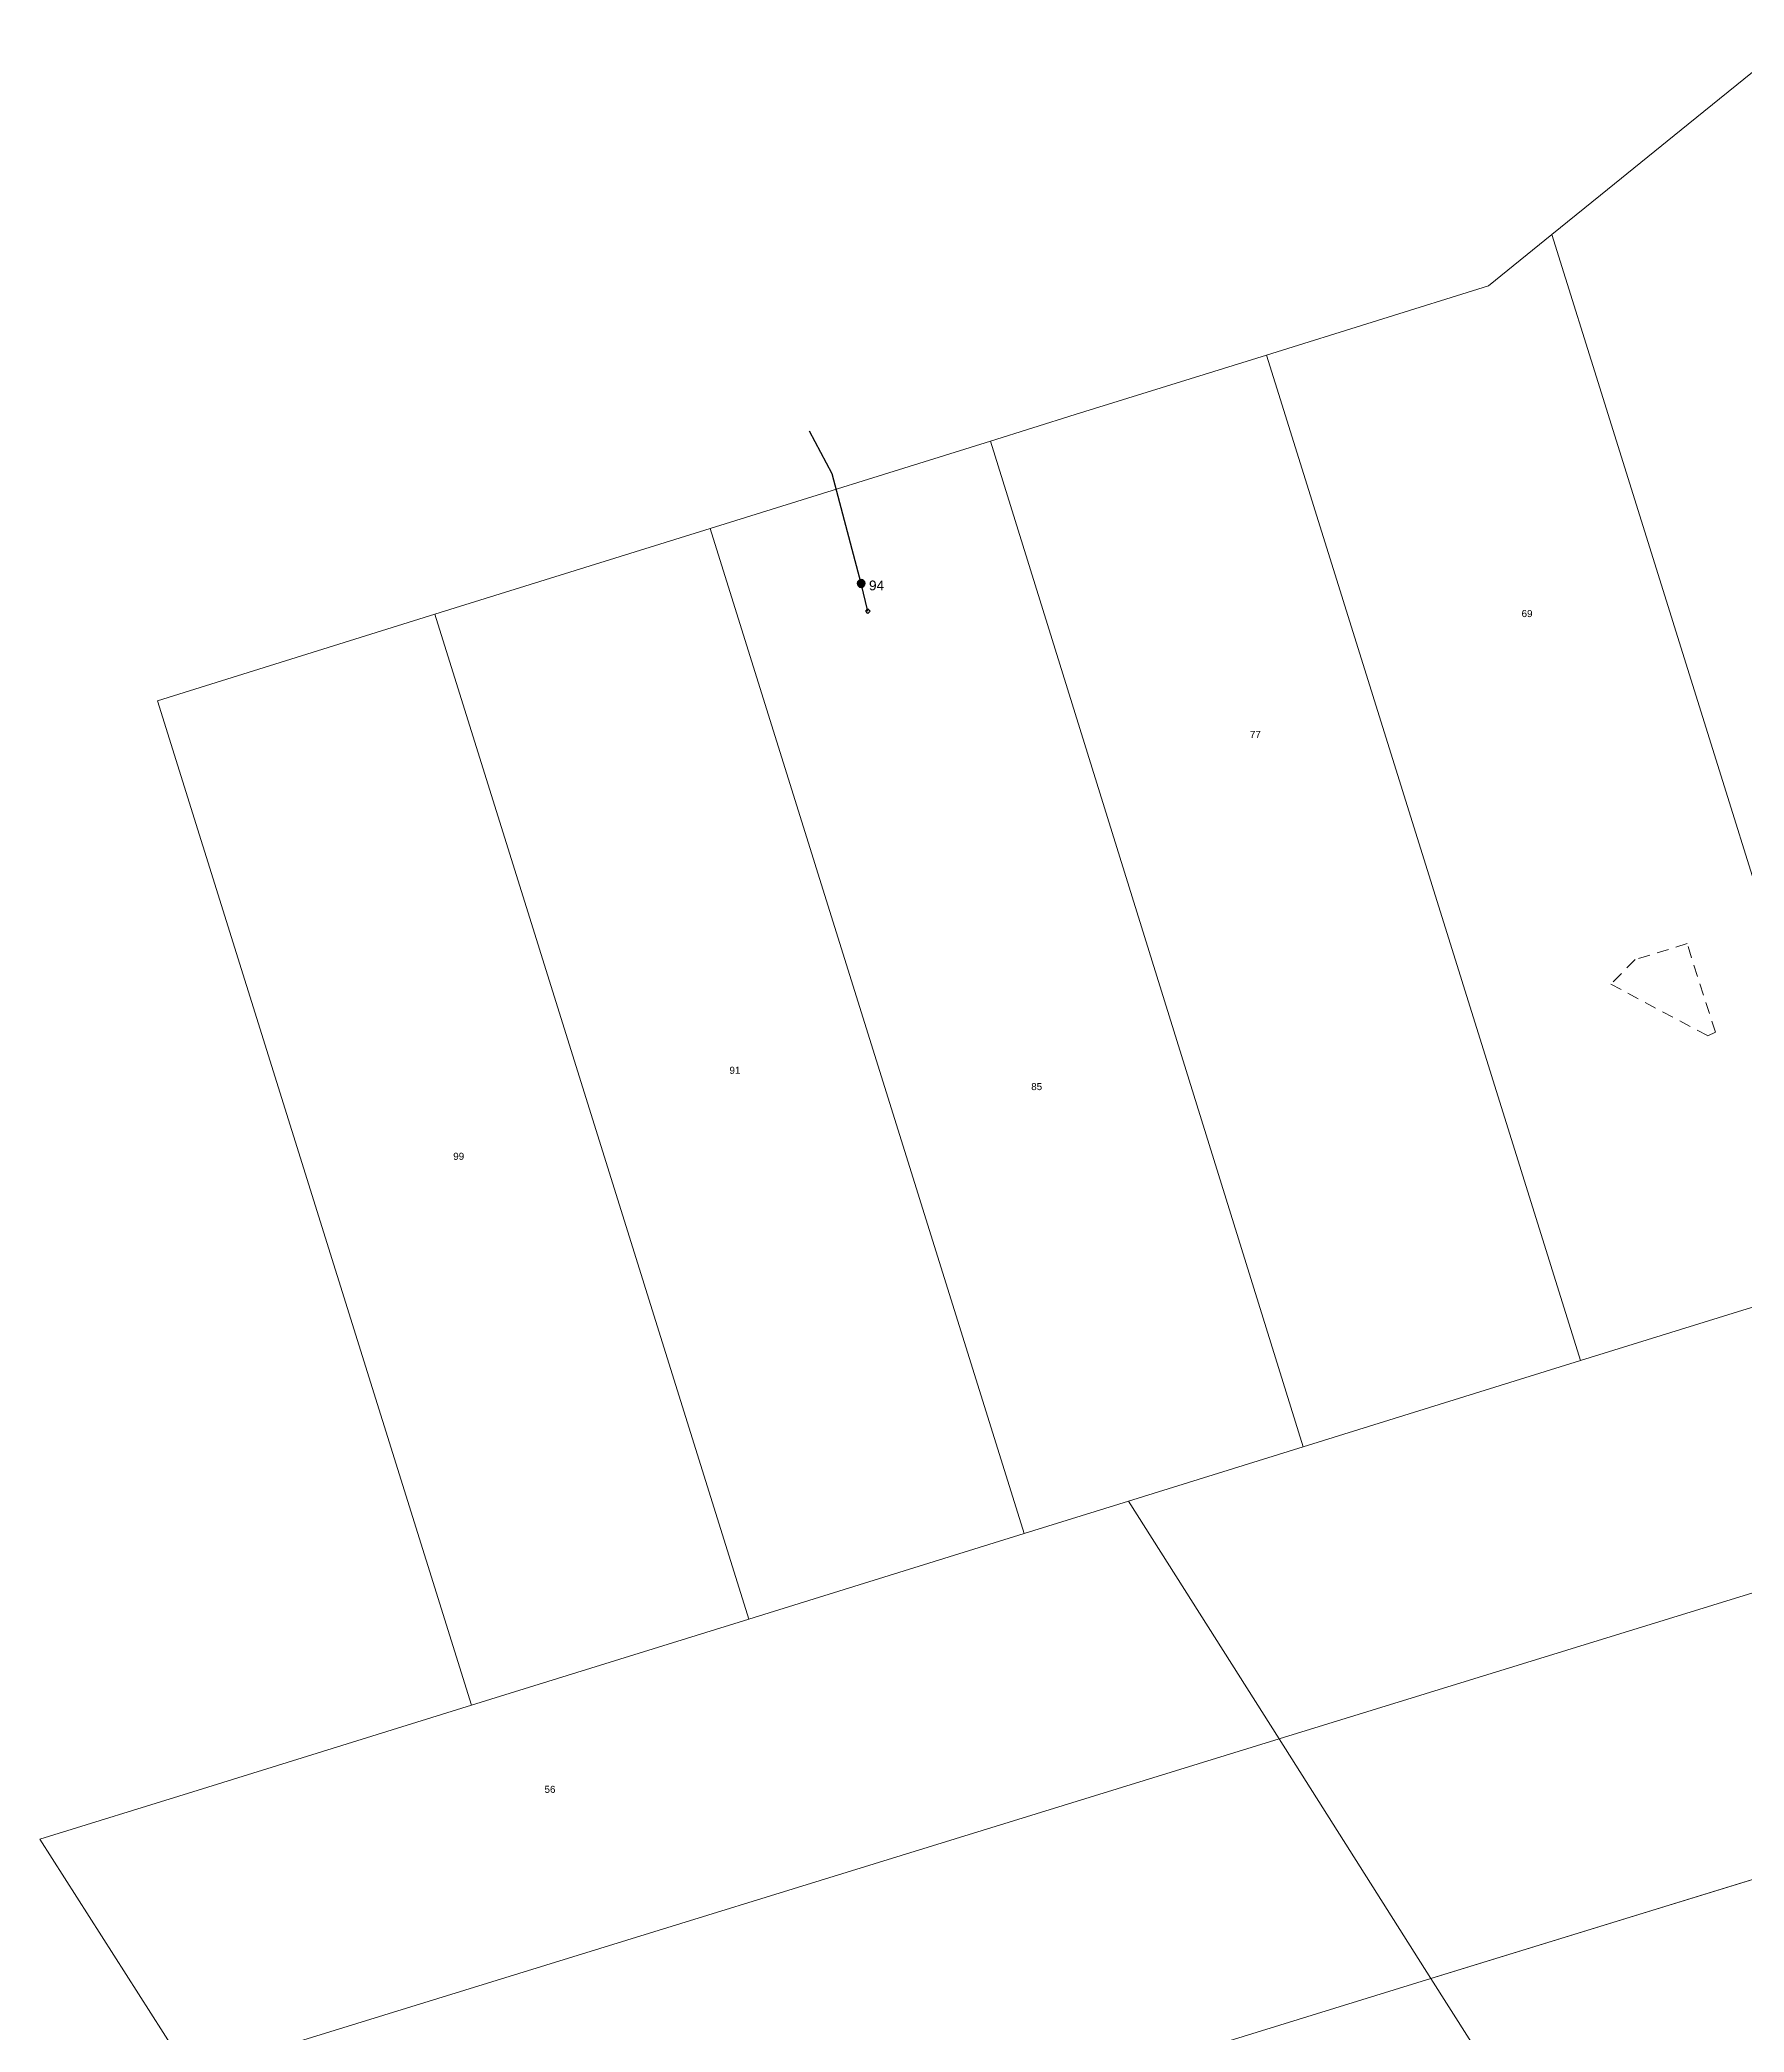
# Model space of a CAD drawing. Header units: metres. Extents: x 305887 to 307188, y 6269913 to 6270847.
# Drawn here: x 305887 to 306322, y 6270291 to 6270800 of the extents above; entities that cross this region are included whole.
import ezdxf
from ezdxf.enums import TextEntityAlignment as Align

# ---------------------------------------------------------------- set-up
doc = ezdxf.new("R2010")
doc.units = ezdxf.units.M
doc.linetypes.add('Dash', pattern=[5, 3, -2])
doc.layers.get('0').update_dxf_attribs({"color": 6})
doc.layers.add('Cadastre Developer_SP_EXT', color=9, linetype='Continuous', lineweight=5)
doc.layers.add('Cadastre Land Parcels_SP_EXT', color=9, linetype='Continuous', lineweight=5)
doc.layers.add('Services_SP_EXT', color=7, linetype='Continuous')
doc.layers.add('SupportsOH_SP_TR_HV_LV_SL_EXT', color=7, linetype='Continuous')
doc.styles.add('POLE_LABEL', font='arial.ttf')
doc.styles.get("Standard").update_dxf_attribs({"font": 'arial.ttf'})

# ---------------------------------------------------------------- blocks, each defined once
blk = doc.blocks.new('CCP_EXT')
blk.add_wipeout([(0, 0.57), (0.57, 0), (0, -0.57), (-0.57, 0)])
blk.add_lwpolyline([(-0.57, 0), (0, 0.57), (0.57, 0), (0, -0.57), (-0.57, 0)])
at = {"flags": 1}
blk.add_attdef('Z', (0, 0), '', height=0.2, dxfattribs=at)
at = {"flags": 9}
for tag, p in [('CCP_TYPE', (0, 0)), ('CONSTRUCTED_VOLTAGE', (0, -0.2)), ('OPERATING_VOLTAGE', (0, -0.6)), ('ORIENTATION', (0, -0.8)), ('OWNED_BY', (0, -1)), ('STATE', (0, -1.8)), ('NO_PHASES', (0, -0.4)), ('USAGE', (0, -1.2)), ('LEGEND', (0, -1.4)), ('LIFE_SUPPORT', (0, -1.6)), ('NOTES', (0, -2))]:
    blk.add_attdef(tag, text='', height=0.2, dxfattribs=at).set_placement(p, align=Align.MIDDLE_LEFT)
blk = doc.blocks.new('POLE_EXT')
blk.add_hatch(color=256).paths.add_polyline_path([(-1, 0, 1), (1, 0, 1)])
blk.add_lwpolyline([(-1, 0, 1), (1, 0, 1)], format="xyb", close=True)
for tag, height, flags, p in [('pNumber', 2.5, 8, (-17.84, 2.07)), ('OWNED_BY', 0.2, 9, (1.35, -0.4)), ('SPECIAL_USE', 0.2, 9, (1.35, -0.8)), ('STATE', 0.2, 9, (1.35, -1)), ('cLV', 0.2, 9, (1.35, -1.4)), ('hDepth', 0.2, 9, (1.35, -1.6)), ('hDia', 0.2, 9, (1.35, -1.8)), ('cHV', 0.2, 9, (1.35, -2)), ('cLinedev', 0.2, 9, (1.35, -3.4)), ('pExisting', 0.2, 9, (1.35, -3.8)), ('pFooting', 0.2, 9, (1.35, -4.4)), ('pNew', 0.2, 9, (1.35, -4.6)), ('pRelocate', 0.2, 9, (1.35, -5)), ('PARENT', 0.2, 9, (1.35, -0.6)), ('USAGE', 0.2, 9, (1.35, -1.2)), ('LBRACKET', 0.2, 9, (1.35, -2.2)), ('LExisting', 0.2, 9, (1.35, -2.4)), ('LANTNUMBER', 0.2, 9, (1.35, -2.6)), ('LOther', 0.2, 9, (1.35, -2.8)), ('LRemove', 0.2, 9, (1.35, -3)), ('LEGEND', 0.2, 9, (1.35, -3.2)), ('LOCATION', 0.2, 9, (1.35, -3.6)), ('PFNUMBER', 0.2, 9, (1.35, -4)), ('NEWPFNUMBER', 0.2, 9, (1.35, -4.2)), ('pRemove', 0.2, 9, (1.35, -5.2)), ('pReplace', 0.2, 9, (1.35, -5.4)), ('pStay', 0.2, 9, (1.35, -5.6)), ('pType', 0.2, 9, (1.35, -5.8)), ('cspan', 0.2, 9, (1.35, -6)), ('STREETNAME', 0.2, 9, (1.35, -6.2)), ('SUBURB', 0.2, 9, (1.35, -6.4)), ('OPERATED_BY', 0.2, 9, (1.36, -7.01)), ('NOTES', 0.2, 9, (1.35, -6.6)), ('MAINTAINED_BY', 0.2, 9, (1.36, -6.81))]:
    blk.add_attdef(tag, text='', height=height, dxfattribs=dict(flags=flags)).set_placement(p, align=Align.MIDDLE_LEFT)
at = {"style": 'POLE_LABEL'}
for tag, height, flags, p in [('STRUCTURE_PLANT_NUMBER', 0.2, 9, (1.35, 0.03)), ('ASSET_NUM', 2.5, 8, (2, 2)), ('STREET_CODE', 0.2, 9, (1.35, -0.2))]:
    blk.add_attdef(tag, text='', height=height, dxfattribs=dict(at, flags=flags)).set_placement(p, align=Align.MIDDLE_LEFT)
at = {"flags": 1}
blk.add_attdef('Z', (1.35, -7.33), '', height=0.2, dxfattribs=at)

msp = doc.modelspace()

# ---------------------------------------------------------------- linework, layer by layer
at = {"layer": 'Cadastre Developer_SP_EXT', "linetype": 'Dash'}
msp.add_lwpolyline([(306307.28, 6270569.36), (306294.05, 6270565.25), (306287.77, 6270558.99), (306312.62, 6270545.75), (306314.5, 6270546.68), (306307.28, 6270569.36)], close=True, dxfattribs=at)
at = {"layer": 'Cadastre Land Parcels_SP_EXT', "linetype": 'Continuous'}
for points in [[(306286.27, 6270707.22), (306355.3, 6270486.17), (306425.32, 6270507.92), (306362.72, 6270708.77), (306349.73, 6270750.44), (306334.2, 6270800.24), (306307.57, 6270778.69), (306285.17, 6270760.55), (306272.76, 6270750.51), (306286.27, 6270707.22)], [(306204.25, 6270705.56), (306280.03, 6270462.79), (306355.3, 6270486.17), (306286.27, 6270707.22), (306272.76, 6270750.51), (306256.6, 6270737.4), (306199.83, 6270719.7), (306204.25, 6270705.56)], [(306151, 6270704.48), (306129.34, 6270697.73), (306209.24, 6270440.81), (306280.03, 6270462.79), (306204.25, 6270705.56), (306199.83, 6270719.7), (306151, 6270704.48)], [(306164.59, 6270426.93), (306209.24, 6270440.81), (306129.34, 6270697.73), (306057.74, 6270675.42), (306137.94, 6270418.64), (306164.59, 6270426.93)], [(306137.94, 6270418.64), (306057.74, 6270675.42), (305987.45, 6270653.47), (306067.65, 6270396.75), (306137.94, 6270418.64)], [(306067.65, 6270396.75), (305987.45, 6270653.47), (305916.65, 6270631.4), (305996.85, 6270374.79), (306067.65, 6270396.75)], [(305926.15, 6270280.71), (306203.1, 6270366.16), (306164.59, 6270426.93), (306137.94, 6270418.64), (306067.65, 6270396.75), (305996.85, 6270374.79), (305925.64, 6270352.67), (305886.57, 6270340.52), (305921.2, 6270286.23), (305924.96, 6270280.34), (305926.15, 6270280.71)], [(305977.68, 6270223.29), (306241.87, 6270304.98), (306203.1, 6270366.16), (305926.15, 6270280.71), (305924.96, 6270280.34), (305964.05, 6270219.07), (305977.68, 6270223.29)], [(306028.92, 6270166.2), (306280.99, 6270243.25), (306241.87, 6270304.98), (305977.68, 6270223.29), (305964.05, 6270219.07), (306002.84, 6270158.22), (306028.92, 6270166.2)]]:
    msp.add_lwpolyline(points, close=True, dxfattribs=at)
for points in [[(306355.3, 6270486.17), (306280.03, 6270462.79), (306209.24, 6270440.81), (306164.59, 6270426.93), (306203.1, 6270366.16), (306387.29, 6270422.99)], [(306553.34, 6270400.83), (306241.87, 6270304.98), (306280.99, 6270243.25)]]:
    msp.add_lwpolyline(points, dxfattribs=at)
at = {"layer": 'Cadastre Land Parcels_SP_EXT', "color": 3, "linetype": 'Continuous'}
msp.add_lwpolyline([(306546.02, 6270471.96), (306418.71, 6270432.68), (306387.29, 6270422.99), (306203.1, 6270366.16), (306241.87, 6270304.98), (306365.31, 6270342.96)], dxfattribs=at)

# ---------------------------------------------------------------- block references
at = {"layer": 'SupportsOH_SP_TR_HV_LV_SL_EXT'}
ref = msp.add_blockref('POLE_EXT', (306096.33, 6270661.35), dxfattribs=at)
ref.add_attrib('ASSET_NUM', '94', dxfattribs={"layer": '0', "height": 2.5, "rotation": 0.0199, "style": 'POLE_LABEL'}).set_placement((306098.33, 6270662.1), align=Align.TOP_LEFT)

# ---------------------------------------------------------------- texts
at = {"layer": 'Cadastre Land Parcels_SP_EXT'}
for s, p in [('69', (306265.01, 6270652.76)), ('77', (306195.62, 6270621.85)), ('91', (306062.7, 6270536.07)), ('85', (306139.77, 6270531.91)), ('99', (305992.15, 6270514.1)), ('56', (306015.46, 6270352.37))]:
    msp.add_text(s, height=1.8, dxfattribs=at).set_placement(p)

# ---------------------------------------------------------------- next in the draw order: block references
at = {"layer": 'Services_SP_EXT'}
msp.add_blockref('CCP_EXT', (306098.07, 6270654.28), dxfattribs=at)

# ---------------------------------------------------------------- next in the draw order: linework, layer by layer
msp.add_lwpolyline([(306098.07, 6270654.28), (306096.33, 6270661.35), (306088.93, 6270689.34), (306083.17, 6270700.25)], dxfattribs=at)

doc.saveas('drawing.dxf')
